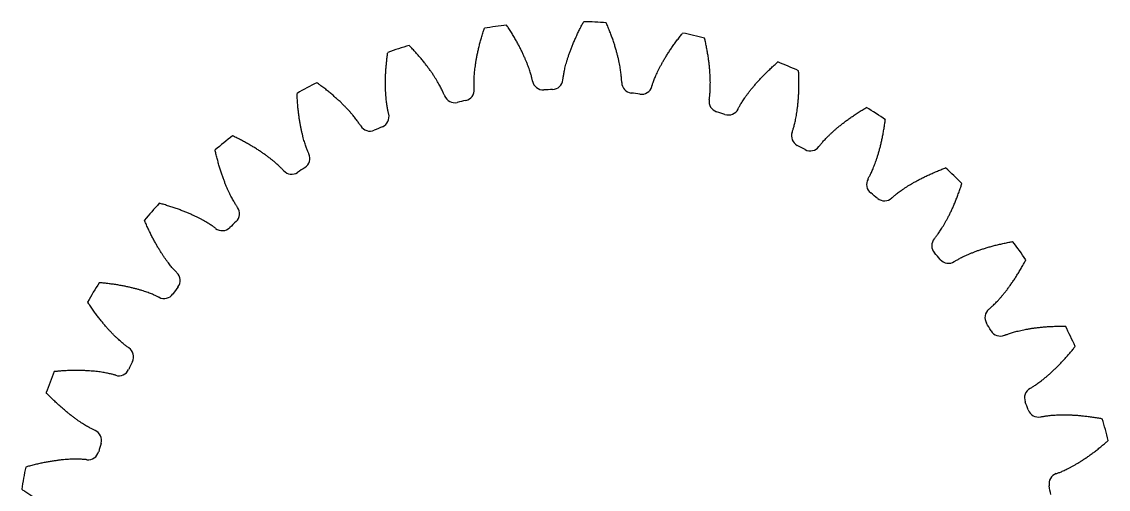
# Model space of a CAD drawing. Extents: x 2.5 to 99.9, y 257.1 to 300.1.
# Drawn here: x 23.44 to 38.95, y 276.97 to 283.64 of the extents above; entities that cross this region are included whole.
import ezdxf

# ---------------------------------------------------------------- set-up
doc = ezdxf.new("R2010")
doc.units = 0
doc.header["$LTSCALE"] = 12.7
doc.layers.add('VISIBLE', color=1, linetype='CONTINUOUS')

msp = doc.modelspace()

# ---------------------------------------------------------------- linework, layer by layer
at = {"layer": 'VISIBLE'}
for centre, radius, start, end in [((31.267, 275.717), 7.929, 96.5526, 98.876), ((31.267, 275.717), 7.929, 86.2669, 88.5902), ((31.267, 275.717), 7.929, 75.9812, 78.3045), ((31.267, 275.717), 7.929, 106.8383, 109.1617), ((31.267, 275.717), 7.929, 65.6955, 68.0188), ((30.883, 282.825), 0.154, 191.1789, 273.0896), ((31.012, 282.831), 0.154, 272.0532, 353.964), ((31.267, 275.717), 7.929, 117.124, 119.4474), ((29.746, 282.671), 0.154, 282.339, 4.2497), ((31.267, 275.717), 6.964, 92.0532, 93.0896), ((32.159, 282.779), 0.154, 180.8932, 262.8039), ((32.286, 282.762), 0.154, 261.7675, 343.6783), ((29.62, 282.642), 0.154, 201.4646, 283.3753), ((31.267, 275.717), 6.964, 102.339, 103.3753), ((31.267, 275.717), 6.964, 81.7675, 82.8039), ((33.405, 282.507), 0.154, 170.6074, 252.5182), ((28.529, 282.288), 0.154, 292.6247, 14.5354), ((31.267, 275.717), 6.964, 71.4818, 72.5182), ((33.528, 282.467), 0.154, 251.4818, 333.3926), ((31.267, 275.717), 7.929, 55.4098, 57.7331), ((31.267, 275.717), 7.929, 127.4098, 129.7331), ((28.41, 282.237), 0.154, 211.7503, 293.661), ((31.267, 275.717), 6.964, 112.6247, 113.661), ((34.583, 282.016), 0.154, 160.3217, 242.2325), ((31.267, 275.717), 6.964, 61.1961, 62.2325), ((34.697, 281.955), 0.154, 241.1961, 323.1068), ((27.399, 281.693), 0.154, 302.9104, 24.8211), ((31.267, 275.717), 6.964, 122.9104, 123.9468), ((31.267, 275.717), 7.929, 45.124, 47.4474), ((27.292, 281.622), 0.154, 222.036, 303.9468), ((35.655, 281.322), 0.154, 150.036, 231.9468), ((31.267, 275.717), 6.964, 50.9104, 51.9468), ((35.756, 281.242), 0.154, 230.9104, 312.8211), ((31.267, 275.717), 7.929, 137.6955, 140.0188), ((26.394, 280.906), 0.154, 313.1961, 35.1068), ((31.267, 275.717), 6.964, 133.1961, 134.2325), ((26.301, 280.817), 0.154, 232.3217, 314.2325), ((36.585, 280.449), 0.154, 139.7503, 221.661), ((31.267, 275.717), 7.929, 34.8383, 37.1617), ((31.267, 275.717), 6.964, 40.6247, 41.661), ((36.67, 280.352), 0.154, 220.6247, 302.5354), ((25.546, 279.953), 0.154, 323.4818, 45.3926), ((31.267, 275.717), 7.929, 147.9812, 150.3045), ((31.267, 275.717), 6.964, 143.4818, 144.5182), ((25.471, 279.849), 0.154, 242.6074, 324.5182), ((37.345, 279.423), 0.154, 129.4646, 211.3753), ((31.267, 275.717), 6.964, 30.339, 31.3753), ((37.411, 279.313), 0.154, 210.339, 292.2497), ((31.267, 275.717), 7.929, 24.5526, 26.876), ((24.882, 278.863), 0.154, 333.7675, 55.6783), ((31.267, 275.717), 6.964, 153.7675, 154.8039), ((31.267, 275.717), 7.929, 158.2669, 160.5902), ((24.826, 278.747), 0.154, 252.8932, 334.8039), ((37.909, 278.278), 0.154, 119.1789, 201.0896), ((31.267, 275.717), 6.964, 20.0532, 21.0896), ((37.954, 278.158), 0.154, 200.0532, 281.964), ((31.267, 275.717), 7.929, 14.2669, 16.5902), ((24.423, 277.673), 0.154, 344.0532, 65.964), ((31.267, 275.717), 6.964, 164.0532, 165.0896), ((24.388, 277.549), 0.154, 263.1789, 345.0896), ((31.267, 275.717), 7.929, 168.5526, 170.876), ((38.259, 277.051), 0.154, 108.8932, 190.8039), ((31.267, 275.717), 6.964, 9.7675, 10.8039)]:
    msp.add_arc(centre, radius, start, end, dxfattribs=at)
for points in [[(30.732, 282.795), (30.731, 282.801), (30.728, 282.813), (30.724, 282.834), (30.718, 282.857), (30.711, 282.883), (30.703, 282.911), (30.693, 282.942), (30.682, 282.976), (30.669, 283.011), (30.654, 283.05), (30.638, 283.09), (30.619, 283.133), (30.599, 283.178), (30.577, 283.225), (30.552, 283.274), (30.525, 283.325), (30.496, 283.378), (30.464, 283.433), (30.43, 283.49), (30.396, 283.543), (30.373, 283.578), (30.362, 283.594)], [(31.165, 282.815), (31.166, 282.82), (31.167, 282.833), (31.17, 282.854), (31.174, 282.877), (31.179, 282.904), (31.184, 282.933), (31.191, 282.965), (31.199, 282.999), (31.209, 283.036), (31.22, 283.075), (31.233, 283.117), (31.247, 283.161), (31.264, 283.208), (31.282, 283.257), (31.302, 283.308), (31.324, 283.361), (31.349, 283.416), (31.375, 283.474), (31.404, 283.534), (31.433, 283.59), (31.453, 283.627), (31.462, 283.643)], [(32.005, 282.777), (32.005, 282.783), (32.004, 282.795), (32.003, 282.816), (32.002, 282.84), (31.999, 282.867), (31.996, 282.896), (31.992, 282.929), (31.987, 282.963), (31.981, 283.001), (31.973, 283.041), (31.964, 283.084), (31.954, 283.129), (31.942, 283.177), (31.928, 283.227), (31.913, 283.28), (31.896, 283.335), (31.876, 283.393), (31.855, 283.452), (31.831, 283.514), (31.807, 283.573), (31.791, 283.612), (31.783, 283.629)], [(29.9, 282.682), (29.899, 282.688), (29.898, 282.701), (29.897, 282.722), (29.897, 282.746), (29.897, 282.773), (29.897, 282.802), (29.898, 282.835), (29.9, 282.87), (29.903, 282.908), (29.907, 282.948), (29.912, 282.992), (29.918, 283.038), (29.926, 283.087), (29.935, 283.138), (29.946, 283.192), (29.958, 283.248), (29.972, 283.307), (29.988, 283.369), (30.006, 283.432), (30.025, 283.493), (30.038, 283.533), (30.044, 283.55)], [(32.434, 282.719), (32.436, 282.724), (32.44, 282.736), (32.446, 282.756), (32.454, 282.779), (32.463, 282.804), (32.474, 282.832), (32.487, 282.862), (32.501, 282.894), (32.517, 282.928), (32.535, 282.965), (32.555, 283.004), (32.577, 283.045), (32.601, 283.088), (32.628, 283.133), (32.657, 283.179), (32.688, 283.228), (32.722, 283.278), (32.759, 283.33), (32.798, 283.383), (32.837, 283.434), (32.863, 283.466), (32.874, 283.481)], [(29.477, 282.586), (29.475, 282.591), (29.47, 282.603), (29.462, 282.622), (29.452, 282.644), (29.44, 282.668), (29.427, 282.695), (29.412, 282.724), (29.395, 282.754), (29.376, 282.787), (29.355, 282.822), (29.331, 282.859), (29.306, 282.898), (29.278, 282.939), (29.247, 282.981), (29.214, 283.025), (29.179, 283.07), (29.14, 283.117), (29.099, 283.166), (29.055, 283.215), (29.012, 283.262), (28.983, 283.292), (28.97, 283.306)], [(33.253, 282.532), (33.254, 282.537), (33.256, 282.55), (33.259, 282.571), (33.262, 282.595), (33.264, 282.621), (33.267, 282.651), (33.268, 282.683), (33.269, 282.718), (33.27, 282.756), (33.27, 282.797), (33.269, 282.841), (33.267, 282.888), (33.263, 282.937), (33.259, 282.989), (33.253, 283.043), (33.246, 283.101), (33.237, 283.161), (33.226, 283.223), (33.214, 283.288), (33.201, 283.351), (33.192, 283.391), (33.188, 283.409)], [(28.678, 282.326), (28.676, 282.332), (28.673, 282.344), (28.669, 282.365), (28.664, 282.388), (28.659, 282.414), (28.654, 282.444), (28.649, 282.476), (28.645, 282.511), (28.641, 282.549), (28.638, 282.589), (28.635, 282.633), (28.633, 282.679), (28.632, 282.729), (28.631, 282.781), (28.632, 282.836), (28.634, 282.894), (28.638, 282.954), (28.643, 283.017), (28.649, 283.083), (28.656, 283.146), (28.662, 283.188), (28.665, 283.206)], [(33.666, 282.398), (33.668, 282.403), (33.674, 282.414), (33.684, 282.433), (33.696, 282.454), (33.71, 282.477), (33.725, 282.502), (33.743, 282.529), (33.762, 282.558), (33.784, 282.589), (33.809, 282.622), (33.835, 282.657), (33.864, 282.693), (33.896, 282.731), (33.93, 282.771), (33.967, 282.811), (34.006, 282.854), (34.049, 282.897), (34.094, 282.941), (34.142, 282.987), (34.189, 283.03), (34.221, 283.057), (34.235, 283.069)], [(34.438, 282.068), (34.44, 282.073), (34.444, 282.085), (34.451, 282.105), (34.458, 282.128), (34.465, 282.154), (34.472, 282.182), (34.48, 282.214), (34.487, 282.248), (34.495, 282.286), (34.502, 282.326), (34.509, 282.369), (34.515, 282.415), (34.52, 282.464), (34.525, 282.516), (34.529, 282.571), (34.532, 282.629), (34.534, 282.689), (34.535, 282.753), (34.535, 282.819), (34.533, 282.882), (34.531, 282.924), (34.53, 282.943)], [(28.279, 282.156), (28.276, 282.161), (28.269, 282.171), (28.258, 282.189), (28.244, 282.209), (28.228, 282.23), (28.211, 282.254), (28.191, 282.28), (28.168, 282.307), (28.144, 282.336), (28.117, 282.367), (28.087, 282.399), (28.055, 282.432), (28.02, 282.467), (27.983, 282.504), (27.942, 282.541), (27.899, 282.579), (27.853, 282.619), (27.804, 282.659), (27.752, 282.7), (27.701, 282.738), (27.667, 282.763), (27.652, 282.773)], [(27.539, 281.758), (27.537, 281.763), (27.532, 281.774), (27.523, 281.794), (27.514, 281.816), (27.505, 281.841), (27.495, 281.869), (27.485, 281.9), (27.474, 281.933), (27.463, 281.97), (27.453, 282.009), (27.442, 282.052), (27.432, 282.097), (27.422, 282.145), (27.413, 282.197), (27.404, 282.251), (27.395, 282.308), (27.388, 282.368), (27.381, 282.431), (27.376, 282.497), (27.372, 282.561), (27.37, 282.603), (27.369, 282.621)], [(34.82, 281.862), (34.824, 281.867), (34.831, 281.877), (34.844, 281.893), (34.86, 281.912), (34.877, 281.932), (34.897, 281.954), (34.919, 281.978), (34.944, 282.003), (34.971, 282.029), (35.001, 282.057), (35.033, 282.087), (35.068, 282.117), (35.106, 282.149), (35.147, 282.182), (35.19, 282.215), (35.237, 282.25), (35.286, 282.285), (35.339, 282.32), (35.394, 282.357), (35.448, 282.39), (35.484, 282.412), (35.5, 282.421)], [(35.521, 281.399), (35.524, 281.404), (35.53, 281.415), (35.54, 281.434), (35.551, 281.455), (35.563, 281.479), (35.575, 281.506), (35.588, 281.536), (35.602, 281.568), (35.616, 281.604), (35.63, 281.642), (35.644, 281.683), (35.659, 281.728), (35.673, 281.775), (35.687, 281.825), (35.701, 281.878), (35.714, 281.935), (35.727, 281.994), (35.739, 282.056), (35.75, 282.121), (35.76, 282.184), (35.766, 282.226), (35.768, 282.244)], [(27.177, 281.519), (27.174, 281.523), (27.165, 281.532), (27.15, 281.548), (27.134, 281.565), (27.114, 281.583), (27.093, 281.603), (27.068, 281.625), (27.042, 281.648), (27.012, 281.672), (26.98, 281.697), (26.945, 281.724), (26.907, 281.751), (26.867, 281.779), (26.824, 281.808), (26.777, 281.838), (26.728, 281.868), (26.675, 281.898), (26.62, 281.929), (26.561, 281.96), (26.505, 281.989), (26.467, 282.007), (26.45, 282.015)], [(26.521, 280.995), (26.517, 281), (26.51, 281.01), (26.498, 281.028), (26.486, 281.048), (26.472, 281.071), (26.457, 281.097), (26.441, 281.125), (26.425, 281.156), (26.408, 281.19), (26.391, 281.227), (26.373, 281.267), (26.354, 281.31), (26.336, 281.356), (26.317, 281.404), (26.299, 281.456), (26.281, 281.511), (26.263, 281.569), (26.245, 281.63), (26.228, 281.694), (26.212, 281.755), (26.203, 281.796), (26.199, 281.814)], [(35.86, 281.129), (35.865, 281.133), (35.874, 281.141), (35.89, 281.155), (35.908, 281.171), (35.929, 281.187), (35.952, 281.205), (35.979, 281.225), (36.007, 281.245), (36.039, 281.267), (36.073, 281.289), (36.11, 281.312), (36.15, 281.336), (36.193, 281.36), (36.239, 281.385), (36.288, 281.41), (36.339, 281.436), (36.394, 281.462), (36.452, 281.487), (36.513, 281.513), (36.572, 281.537), (36.612, 281.551), (36.629, 281.558)], [(36.468, 280.548), (36.471, 280.553), (36.479, 280.562), (36.493, 280.579), (36.507, 280.598), (36.523, 280.62), (36.54, 280.644), (36.558, 280.671), (36.577, 280.7), (36.597, 280.733), (36.618, 280.768), (36.639, 280.806), (36.661, 280.847), (36.684, 280.891), (36.707, 280.938), (36.73, 280.988), (36.753, 281.041), (36.776, 281.097), (36.799, 281.156), (36.822, 281.218), (36.843, 281.278), (36.856, 281.318), (36.861, 281.335)], [(26.207, 280.695), (26.203, 280.699), (26.193, 280.707), (26.175, 280.719), (26.156, 280.733), (26.133, 280.747), (26.109, 280.763), (26.081, 280.78), (26.05, 280.798), (26.017, 280.817), (25.981, 280.836), (25.942, 280.855), (25.9, 280.876), (25.855, 280.896), (25.807, 280.917), (25.756, 280.937), (25.703, 280.958), (25.646, 280.979), (25.585, 280.999), (25.522, 281.019), (25.461, 281.038), (25.421, 281.049), (25.403, 281.053)], [(25.654, 280.063), (25.65, 280.067), (25.641, 280.076), (25.627, 280.091), (25.611, 280.109), (25.593, 280.129), (25.574, 280.151), (25.553, 280.176), (25.532, 280.204), (25.509, 280.235), (25.485, 280.268), (25.46, 280.304), (25.435, 280.343), (25.408, 280.385), (25.381, 280.429), (25.354, 280.477), (25.326, 280.527), (25.298, 280.581), (25.27, 280.638), (25.241, 280.698), (25.215, 280.756), (25.199, 280.794), (25.192, 280.811)], [(36.753, 280.222), (36.758, 280.225), (36.768, 280.232), (36.787, 280.242), (36.807, 280.254), (36.831, 280.267), (36.857, 280.281), (36.886, 280.295), (36.918, 280.31), (36.953, 280.325), (36.991, 280.341), (37.031, 280.357), (37.075, 280.374), (37.121, 280.39), (37.171, 280.406), (37.223, 280.422), (37.279, 280.438), (37.338, 280.454), (37.399, 280.469), (37.464, 280.483), (37.526, 280.496), (37.567, 280.503), (37.586, 280.506)], [(37.247, 279.542), (37.251, 279.546), (37.261, 279.554), (37.277, 279.568), (37.294, 279.584), (37.314, 279.602), (37.335, 279.623), (37.358, 279.646), (37.382, 279.672), (37.407, 279.7), (37.434, 279.731), (37.462, 279.765), (37.491, 279.801), (37.521, 279.841), (37.551, 279.883), (37.583, 279.928), (37.615, 279.976), (37.648, 280.027), (37.681, 280.081), (37.715, 280.138), (37.746, 280.193), (37.766, 280.23), (37.775, 280.246)], [(25.4, 279.712), (25.394, 279.715), (25.383, 279.72), (25.364, 279.729), (25.342, 279.739), (25.318, 279.75), (25.29, 279.761), (25.26, 279.773), (25.227, 279.785), (25.191, 279.797), (25.152, 279.81), (25.11, 279.822), (25.065, 279.834), (25.017, 279.846), (24.967, 279.858), (24.913, 279.87), (24.856, 279.88), (24.796, 279.891), (24.734, 279.9), (24.668, 279.908), (24.605, 279.915), (24.563, 279.919), (24.545, 279.921)], [(24.969, 278.991), (24.964, 278.994), (24.953, 279.001), (24.936, 279.014), (24.917, 279.028), (24.896, 279.045), (24.873, 279.063), (24.849, 279.085), (24.823, 279.108), (24.795, 279.134), (24.765, 279.162), (24.735, 279.193), (24.702, 279.227), (24.669, 279.263), (24.635, 279.303), (24.599, 279.345), (24.563, 279.389), (24.525, 279.437), (24.487, 279.488), (24.449, 279.542), (24.413, 279.594), (24.39, 279.629), (24.38, 279.645)], [(37.469, 279.17), (37.474, 279.172), (37.486, 279.177), (37.506, 279.184), (37.529, 279.192), (37.554, 279.2), (37.582, 279.209), (37.613, 279.218), (37.648, 279.227), (37.684, 279.236), (37.724, 279.245), (37.767, 279.254), (37.813, 279.262), (37.862, 279.27), (37.913, 279.277), (37.968, 279.283), (38.025, 279.289), (38.086, 279.294), (38.149, 279.297), (38.215, 279.3), (38.279, 279.301), (38.321, 279.301), (38.339, 279.301)], [(37.834, 278.413), (37.839, 278.416), (37.85, 278.422), (37.868, 278.433), (37.888, 278.446), (37.91, 278.46), (37.935, 278.477), (37.961, 278.496), (37.99, 278.517), (38.02, 278.54), (38.051, 278.566), (38.085, 278.594), (38.12, 278.624), (38.156, 278.658), (38.194, 278.694), (38.233, 278.732), (38.274, 278.774), (38.315, 278.818), (38.357, 278.865), (38.401, 278.915), (38.441, 278.964), (38.467, 278.997), (38.479, 279.011)], [(24.781, 278.6), (24.775, 278.602), (24.763, 278.605), (24.743, 278.611), (24.719, 278.617), (24.693, 278.623), (24.664, 278.629), (24.632, 278.635), (24.598, 278.641), (24.56, 278.647), (24.519, 278.652), (24.476, 278.657), (24.43, 278.661), (24.38, 278.664), (24.328, 278.667), (24.273, 278.668), (24.216, 278.669), (24.155, 278.668), (24.092, 278.666), (24.025, 278.663), (23.962, 278.658), (23.92, 278.654), (23.902, 278.653)], [(24.485, 277.813), (24.48, 277.816), (24.469, 277.821), (24.45, 277.83), (24.428, 277.841), (24.405, 277.854), (24.379, 277.868), (24.351, 277.884), (24.321, 277.903), (24.289, 277.923), (24.255, 277.946), (24.219, 277.971), (24.181, 277.998), (24.142, 278.028), (24.101, 278.061), (24.059, 278.096), (24.015, 278.133), (23.969, 278.174), (23.923, 278.217), (23.875, 278.263), (23.831, 278.308), (23.802, 278.338), (23.789, 278.352)], [(37.986, 278.007), (37.992, 278.008), (38.004, 278.011), (38.025, 278.014), (38.048, 278.018), (38.075, 278.022), (38.104, 278.025), (38.137, 278.029), (38.172, 278.031), (38.21, 278.034), (38.251, 278.035), (38.294, 278.036), (38.341, 278.036), (38.39, 278.035), (38.442, 278.033), (38.497, 278.03), (38.555, 278.025), (38.615, 278.019), (38.678, 278.011), (38.744, 278.002), (38.806, 277.992), (38.847, 277.984), (38.866, 277.981)], [(38.209, 277.197), (38.215, 277.199), (38.227, 277.203), (38.247, 277.211), (38.269, 277.219), (38.294, 277.23), (38.321, 277.242), (38.35, 277.256), (38.381, 277.271), (38.415, 277.289), (38.451, 277.309), (38.489, 277.33), (38.529, 277.354), (38.571, 277.38), (38.614, 277.409), (38.66, 277.44), (38.707, 277.473), (38.756, 277.51), (38.806, 277.548), (38.857, 277.59), (38.906, 277.631), (38.937, 277.659), (38.951, 277.671)], [(24.37, 277.395), (24.364, 277.396), (24.352, 277.397), (24.331, 277.399), (24.307, 277.401), (24.28, 277.402), (24.25, 277.403), (24.218, 277.404), (24.183, 277.403), (24.145, 277.402), (24.104, 277.4), (24.06, 277.397), (24.014, 277.393), (23.965, 277.387), (23.913, 277.38), (23.859, 277.372), (23.802, 277.362), (23.742, 277.351), (23.68, 277.338), (23.616, 277.322), (23.554, 277.307), (23.514, 277.295), (23.496, 277.29)], [(24.22, 276.569), (24.214, 276.57), (24.202, 276.573), (24.182, 276.579), (24.159, 276.586), (24.133, 276.594), (24.105, 276.604), (24.075, 276.615), (24.042, 276.627), (24.007, 276.642), (23.969, 276.658), (23.93, 276.676), (23.888, 276.697), (23.844, 276.719), (23.798, 276.743), (23.75, 276.77), (23.7, 276.799), (23.648, 276.831), (23.595, 276.865), (23.54, 276.902), (23.487, 276.938), (23.454, 276.963), (23.439, 276.974)]]:
    msp.add_open_spline(points, degree=3, knots=[0.1571616, 0.1571616, 0.1571616, 0.1571616, 0.1842777, 0.2136563, 0.2449322, 0.2779967, 0.3127579, 0.3491368, 0.3870644, 0.42648, 0.4673293, 0.5095637, 0.5531392, 0.5980157, 0.6441567, 0.6915283, 0.7400993, 0.7898409, 0.8407261, 0.8927299, 0.9458285, 0.9873226, 0.9873226, 0.9873226, 0.9873226], dxfattribs=at)

doc.saveas('drawing.dxf')
